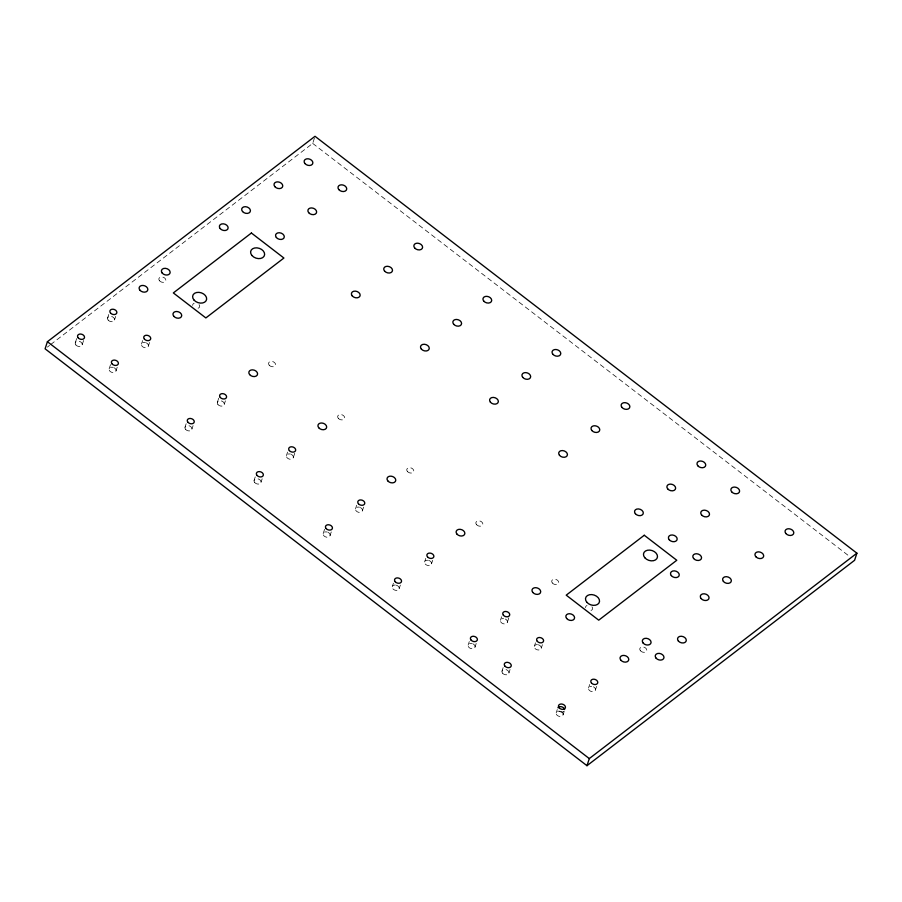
<?xml version="1.0" encoding="UTF-8"?>
<svg xmlns="http://www.w3.org/2000/svg" width="902" height="902" viewBox="0 0 902 902"><rect width="100%" height="100%" fill="white"/><g stroke="black" fill="none" stroke-linecap="round" stroke-linejoin="round"><path stroke-width="0.68" stroke-dasharray="4.51 3.38" d="M75.261 342.884L76.794 338.137M82.183 344.789L83.717 340.043M107.586 318.068L108.747 314.505M114.509 319.962L115.67 316.41M109.119 368.941L110.664 364.194M116.042 370.846L117.204 367.283M141.456 344.124L142.617 340.561M148.379 346.018L149.54 342.467M184.989 427.3L186.15 423.748M191.912 429.205L193.073 425.643M217.326 402.484L218.87 397.737M224.248 404.389L225.399 400.826M50.67 344.541L312.701 143.418L314.629 137.487M254.082 480.462L255.232 476.899M261.005 482.356L262.155 478.793M286.419 455.634L287.569 452.082M293.342 457.539L294.875 452.793M323.175 533.612L324.709 528.865M330.098 535.506L331.248 531.943M355.501 508.796L356.662 505.233M362.424 510.69L363.585 507.127M392.257 586.762L393.419 583.199M399.18 588.656L400.341 585.105M424.594 561.946L425.755 558.383M431.517 563.84L432.678 560.277M468.127 645.122L469.288 641.559M475.05 647.027L476.211 643.464M500.463 620.305L501.613 616.742M507.386 622.2L508.931 617.453M501.997 671.178L503.147 667.615M508.92 673.084L510.07 669.521M534.334 646.362L535.484 642.799M541.256 648.256L542.406 644.704M556.184 712.873L557.278 709.502M563.107 714.767L564.201 711.396M588.521 688.046L589.671 684.494M595.444 689.951L596.594 686.388M47.332 347.112L49.565 345.398M312.701 143.418L849.007 556.015M593.437 686.805A3.597 2.582 18 0 1 594.486 691.225A3.597 2.582 18 0 1 588.814 689.669A3.597 2.582 18 0 1 591.644 686.309M591.938 606.832A3.597 2.582 18 0 1 592.062 609.786A3.597 2.582 18 0 1 588.499 610.462M585.59 607.677A3.597 2.582 18 0 1 587.044 605.49M538.37 644.783A3.597 2.582 18 0 1 540.681 649.237A3.597 2.582 18 0 1 534.773 648.211A3.597 2.582 18 0 1 537.457 644.626M505.379 619.065A3.597 2.582 18 0 1 506.428 623.485A3.597 2.582 18 0 1 500.757 621.929A3.597 2.582 18 0 1 503.587 618.569M428.63 560.367A3.597 2.582 18 0 1 430.953 564.821A3.597 2.582 18 0 1 425.034 563.784A3.597 2.582 18 0 1 427.717 560.21M360.417 507.544A3.597 2.582 18 0 1 361.251 512.088A3.597 2.582 18 0 1 355.591 509.946A3.597 2.582 18 0 1 359.537 507.217M291.323 454.394A3.597 2.582 18 0 1 292.158 458.938A3.597 2.582 18 0 1 286.498 456.795A3.597 2.582 18 0 1 290.455 454.067M146.372 342.884A3.597 2.582 18 0 1 147.195 347.428A3.597 2.582 18 0 1 141.535 345.274A3.597 2.582 18 0 1 145.493 342.546M199.06 304.594A3.597 2.582 18 0 1 197.437 308.371M192.712 305.44A3.597 2.582 18 0 1 194.167 303.252M114.035 367.7A3.597 2.582 18 0 1 114.87 372.244A3.597 2.582 18 0 1 109.21 370.102A3.597 2.582 18 0 1 113.167 367.362M561.1 711.622A3.597 2.582 18 0 1 561.923 716.165A3.597 2.582 18 0 1 556.263 714.023A3.597 2.582 18 0 1 560.221 711.295M328.08 532.36A3.597 2.582 18 0 1 328.914 536.904A3.597 2.582 18 0 1 323.254 534.762A3.597 2.582 18 0 1 327.212 532.033M396.305 585.184A3.597 2.582 18 0 1 398.616 589.637A3.597 2.582 18 0 1 392.697 588.611A3.597 2.582 18 0 1 395.38 585.026M473.043 643.881A3.597 2.582 18 0 1 473.866 648.425A3.597 2.582 18 0 1 468.206 646.283A3.597 2.582 18 0 1 472.163 643.554M563.806 711.419A3.597 2.582 18 0 1 560.074 711.712A3.597 2.582 18 0 1 557.605 709.062M640.409 650.748A3.597 2.582 18 0 0 646.463 651.199A3.597 2.582 18 0 0 642.934 646.948A3.597 2.582 18 0 0 640.409 650.748M502.606 673.242A3.597 2.582 18 0 0 508.649 673.704A3.597 2.582 18 0 0 505.12 669.442A3.597 2.582 18 0 0 502.606 673.242M552.351 582.996A3.597 2.582 18 0 0 558.406 583.459A3.597 2.582 18 0 0 554.877 579.208A3.597 2.582 18 0 0 552.351 582.996M476.493 524.637A3.597 2.582 18 0 0 482.536 525.099A3.597 2.582 18 0 0 479.007 520.837A3.597 2.582 18 0 0 476.493 524.637M407.4 471.487A3.597 2.582 18 0 0 413.454 471.938A3.597 2.582 18 0 0 409.914 467.687A3.597 2.582 18 0 0 407.4 471.487M338.306 418.336A3.597 2.582 18 0 0 344.361 418.787A3.597 2.582 18 0 0 340.821 414.537A3.597 2.582 18 0 0 338.306 418.336M217.934 404.547A3.597 2.582 18 0 0 223.978 405.009A3.597 2.582 18 0 0 220.449 400.747A3.597 2.582 18 0 0 217.934 404.547M269.213 365.186A3.597 2.582 18 0 0 275.268 365.637A3.597 2.582 18 0 0 271.739 361.386A3.597 2.582 18 0 0 269.213 365.186M159.485 280.759A3.597 2.582 18 0 0 165.54 281.221A3.597 2.582 18 0 0 161.999 276.97A3.597 2.582 18 0 0 159.485 280.759M108.195 320.131A3.597 2.582 18 0 0 114.25 320.593A3.597 2.582 18 0 0 110.709 316.331A3.597 2.582 18 0 0 108.195 320.131M75.858 344.947A3.597 2.582 18 0 0 81.913 345.41A3.597 2.582 18 0 0 78.373 341.148A3.597 2.582 18 0 0 75.858 344.947M185.598 429.363A3.597 2.582 18 0 0 191.641 429.826A3.597 2.582 18 0 0 188.112 425.575A3.597 2.582 18 0 0 185.598 429.363M254.691 482.525A3.597 2.582 18 0 0 260.734 482.976A3.597 2.582 18 0 0 257.205 478.725A3.597 2.582 18 0 0 254.691 482.525"/><path stroke-width="1.35" d="M47.411 341.7L45.1 348.815L586.988 765.697L854.589 560.3L856.9 553.185L315.012 136.303L47.411 341.7L589.299 758.582L586.988 765.697M589.299 758.582L856.9 553.185M557.91 707.766A3.597 2.582 18 0 1 561.675 706.807A3.597 2.582 18 0 1 564.596 709.592M251.399 233.02L173.342 292.925L205.859 317.932L283.904 258.028L251.399 233.02M644.265 535.258L566.219 595.162L598.725 620.17L676.782 560.266L644.265 535.258M591.441 682.994A3.597 2.582 18 0 0 597.485 683.445A3.597 2.582 18 0 0 593.956 679.195A3.597 2.582 18 0 0 591.441 682.994M537.254 641.299A3.597 2.582 18 0 0 543.297 641.762A3.597 2.582 18 0 0 539.768 637.5A3.597 2.582 18 0 0 537.254 641.299M504.917 666.127A3.597 2.582 18 0 0 510.96 666.578A3.597 2.582 18 0 0 507.431 662.327A3.597 2.582 18 0 0 504.917 666.127M503.384 615.243A3.597 2.582 18 0 0 509.427 615.705A3.597 2.582 18 0 0 505.898 611.455A3.597 2.582 18 0 0 503.384 615.243M427.514 556.884A3.597 2.582 18 0 0 433.569 557.346A3.597 2.582 18 0 0 430.028 553.084A3.597 2.582 18 0 0 427.514 556.884M358.421 503.733A3.597 2.582 18 0 0 364.476 504.184A3.597 2.582 18 0 0 360.947 499.933A3.597 2.582 18 0 0 358.421 503.733M289.339 450.583A3.597 2.582 18 0 0 295.382 451.034A3.597 2.582 18 0 0 291.853 446.783A3.597 2.582 18 0 0 289.339 450.583M220.246 397.432A3.597 2.582 18 0 0 226.289 397.883A3.597 2.582 18 0 0 222.76 393.633A3.597 2.582 18 0 0 220.246 397.432M144.376 339.062A3.597 2.582 18 0 0 150.431 339.524A3.597 2.582 18 0 0 146.891 335.262A3.597 2.582 18 0 0 144.376 339.062M110.506 313.005A3.597 2.582 18 0 0 116.561 313.468A3.597 2.582 18 0 0 113.021 309.217A3.597 2.582 18 0 0 110.506 313.005M78.181 337.833A3.597 2.582 18 0 0 84.224 338.284A3.597 2.582 18 0 0 80.695 334.033A3.597 2.582 18 0 0 78.181 337.833M112.04 363.889A3.597 2.582 18 0 0 118.094 364.34A3.597 2.582 18 0 0 114.565 360.09A3.597 2.582 18 0 0 112.04 363.889M559.105 707.811A3.597 2.582 18 0 0 565.148 708.262A3.597 2.582 18 0 0 561.619 704.011A3.597 2.582 18 0 0 559.105 707.811M471.047 640.07A3.597 2.582 18 0 0 477.09 640.521A3.597 2.582 18 0 0 473.561 636.271A3.597 2.582 18 0 0 471.047 640.07M395.177 581.7A3.597 2.582 18 0 0 401.232 582.162A3.597 2.582 18 0 0 397.703 577.9A3.597 2.582 18 0 0 395.177 581.7M326.096 528.549A3.597 2.582 18 0 0 332.139 529.012A3.597 2.582 18 0 0 328.61 524.75A3.597 2.582 18 0 0 326.096 528.549M257.002 475.399A3.597 2.582 18 0 0 263.046 475.861A3.597 2.582 18 0 0 259.517 471.599A3.597 2.582 18 0 0 257.002 475.399M187.909 422.249A3.597 2.582 18 0 0 193.953 422.7A3.597 2.582 18 0 0 190.423 418.449A3.597 2.582 18 0 0 187.909 422.249M693.604 558.496A4.487 3.236 18 0 0 701.17 559.071A4.487 3.236 18 0 0 696.75 553.749A4.487 3.236 18 0 0 693.604 558.496M671.302 575.611A4.487 3.236 18 0 0 678.868 576.186A4.487 3.236 18 0 0 674.448 570.865A4.487 3.236 18 0 0 671.302 575.611M656.036 658.122A4.487 3.236 18 0 0 663.601 658.686A4.487 3.236 18 0 0 659.182 653.375A4.487 3.236 18 0 0 656.036 658.122M678.338 641.006A4.487 3.236 18 0 0 685.903 641.57A4.487 3.236 18 0 0 681.484 636.26A4.487 3.236 18 0 0 678.338 641.006M785.845 533.499A4.487 3.236 18 0 0 793.41 534.074A4.487 3.236 18 0 0 788.991 528.752A4.487 3.236 18 0 0 785.845 533.499M731.657 491.815A4.487 3.236 18 0 0 739.223 492.379A4.487 3.236 18 0 0 734.803 487.069A4.487 3.236 18 0 0 731.657 491.815M697.787 465.759A4.487 3.236 18 0 0 705.353 466.334A4.487 3.236 18 0 0 700.933 461.012A4.487 3.236 18 0 0 697.787 465.759M621.929 407.4A4.487 3.236 18 0 0 629.483 407.963A4.487 3.236 18 0 0 625.075 402.653A4.487 3.236 18 0 0 621.929 407.4M552.836 354.238A4.487 3.236 18 0 0 560.39 354.813A4.487 3.236 18 0 0 555.982 349.491A4.487 3.236 18 0 0 552.836 354.238M483.743 301.088A4.487 3.236 18 0 0 491.308 301.663A4.487 3.236 18 0 0 486.888 296.341A4.487 3.236 18 0 0 483.743 301.088M414.649 247.937A4.487 3.236 18 0 0 422.215 248.512A4.487 3.236 18 0 0 417.795 243.19A4.487 3.236 18 0 0 414.649 247.937M338.791 189.578A4.487 3.236 18 0 0 346.345 190.142A4.487 3.236 18 0 0 341.937 184.831A4.487 3.236 18 0 0 338.791 189.578M304.921 163.521A4.487 3.236 18 0 0 312.475 164.096A4.487 3.236 18 0 0 308.067 158.775A4.487 3.236 18 0 0 304.921 163.521M756.226 557.109A4.487 3.236 18 0 0 763.554 556.681A4.487 3.236 18 0 0 758.142 551.855A4.487 3.236 18 0 0 756.226 557.109M701.553 514.918A4.487 3.236 18 0 0 709.119 515.493A4.487 3.236 18 0 0 704.699 510.171A4.487 3.236 18 0 0 701.553 514.918M667.683 488.861A4.487 3.236 18 0 0 675.248 489.436A4.487 3.236 18 0 0 670.829 484.115A4.487 3.236 18 0 0 667.683 488.861M591.825 430.502A4.487 3.236 18 0 0 599.379 431.077A4.487 3.236 18 0 0 594.959 425.755A4.487 3.236 18 0 0 591.825 430.502M522.732 377.352A4.487 3.236 18 0 0 530.286 377.915A4.487 3.236 18 0 0 525.877 372.605A4.487 3.236 18 0 0 522.732 377.352M453.638 324.201A4.487 3.236 18 0 0 461.204 324.765A4.487 3.236 18 0 0 456.784 319.455A4.487 3.236 18 0 0 453.638 324.201M384.545 271.051A4.487 3.236 18 0 0 392.111 271.615A4.487 3.236 18 0 0 387.691 266.293A4.487 3.236 18 0 0 384.545 271.051M308.687 212.68A4.487 3.236 18 0 0 316.241 213.255A4.487 3.236 18 0 0 311.821 207.934A4.487 3.236 18 0 0 308.687 212.68M274.817 186.624A4.487 3.236 18 0 0 282.371 187.199A4.487 3.236 18 0 0 277.963 181.877A4.487 3.236 18 0 0 274.817 186.624M220.178 228.567A4.487 3.236 18 0 0 227.744 229.131A4.487 3.236 18 0 0 223.324 223.82A4.487 3.236 18 0 0 220.178 228.567M643.126 643.047A4.487 3.236 18 0 0 650.692 643.622A4.487 3.236 18 0 0 646.272 638.3A4.487 3.236 18 0 0 643.126 643.047M162.202 273.069A4.487 3.236 18 0 0 169.768 273.633A4.487 3.236 18 0 0 165.348 268.322A4.487 3.236 18 0 0 162.202 273.069M701.102 598.545A4.487 3.236 18 0 0 708.668 599.12A4.487 3.236 18 0 0 704.248 593.798A4.487 3.236 18 0 0 701.102 598.545M635.346 513.689A4.487 3.236 18 0 0 642.912 514.253A4.487 3.236 18 0 0 638.492 508.931A4.487 3.236 18 0 0 635.346 513.689M559.488 455.318A4.487 3.236 18 0 0 567.042 455.893A4.487 3.236 18 0 0 562.634 450.572A4.487 3.236 18 0 0 559.488 455.318M490.395 402.168A4.487 3.236 18 0 0 497.96 402.743A4.487 3.236 18 0 0 493.541 397.421A4.487 3.236 18 0 0 490.395 402.168M421.302 349.018A4.487 3.236 18 0 0 428.867 349.593A4.487 3.236 18 0 0 424.447 344.271A4.487 3.236 18 0 0 421.302 349.018M352.208 295.867A4.487 3.236 18 0 0 359.774 296.431A4.487 3.236 18 0 0 355.354 291.12A4.487 3.236 18 0 0 352.208 295.867M276.35 237.497A4.487 3.236 18 0 0 283.904 238.072A4.487 3.236 18 0 0 279.496 232.75A4.487 3.236 18 0 0 276.35 237.497M242.57 211.564A4.487 3.236 18 0 0 250.102 211.914A4.487 3.236 18 0 0 245.468 206.693A4.487 3.236 18 0 0 242.57 211.564M723.404 581.429A4.487 3.236 18 0 0 730.97 581.993A4.487 3.236 18 0 0 726.55 576.682A4.487 3.236 18 0 0 723.404 581.429M620.824 660.163A4.487 3.236 18 0 0 628.39 660.738A4.487 3.236 18 0 0 623.97 655.416A4.487 3.236 18 0 0 620.824 660.163M532.766 592.422A4.487 3.236 18 0 0 540.332 592.986A4.487 3.236 18 0 0 535.912 587.676A4.487 3.236 18 0 0 532.766 592.422M456.908 534.052A4.487 3.236 18 0 0 464.474 534.627A4.487 3.236 18 0 0 460.054 529.305A4.487 3.236 18 0 0 456.908 534.052M387.815 480.901A4.487 3.236 18 0 0 395.38 481.476A4.487 3.236 18 0 0 390.961 476.155A4.487 3.236 18 0 0 387.815 480.901M318.722 427.751A4.487 3.236 18 0 0 326.287 428.326A4.487 3.236 18 0 0 321.867 423.004A4.487 3.236 18 0 0 318.722 427.751M249.629 374.601A4.487 3.236 18 0 0 257.194 375.176A4.487 3.236 18 0 0 252.774 369.854A4.487 3.236 18 0 0 249.629 374.601M173.77 316.241A4.487 3.236 18 0 0 181.336 316.805A4.487 3.236 18 0 0 176.916 311.494A4.487 3.236 18 0 0 173.77 316.241M139.9 290.185A4.487 3.236 18 0 0 147.466 290.748A4.487 3.236 18 0 0 143.046 285.438A4.487 3.236 18 0 0 139.9 290.185M566.636 618.479A4.487 3.236 18 0 0 574.202 619.043A4.487 3.236 18 0 0 569.782 613.732A4.487 3.236 18 0 0 566.636 618.479M669.216 539.734A4.487 3.236 18 0 0 676.782 540.309A4.487 3.236 18 0 0 672.362 534.987A4.487 3.236 18 0 0 669.216 539.734M644.772 557.695A7.182 5.164 18 0 0 656.87 558.609A7.182 5.164 18 0 0 649.812 550.096A7.182 5.164 18 0 0 644.772 557.695M586.785 602.198A7.205 5.186 18 0 0 598.917 603.111A7.205 5.186 18 0 0 591.825 594.587A7.205 5.186 18 0 0 586.785 602.198M193.93 299.96A7.182 5.164 18 0 0 206.028 300.873A7.182 5.164 18 0 0 198.959 292.361A7.182 5.164 18 0 0 193.93 299.96M251.906 255.458A7.182 5.164 18 0 0 264.004 256.371A7.182 5.164 18 0 0 256.935 247.858A7.182 5.164 18 0 0 251.906 255.458"/></g></svg>
